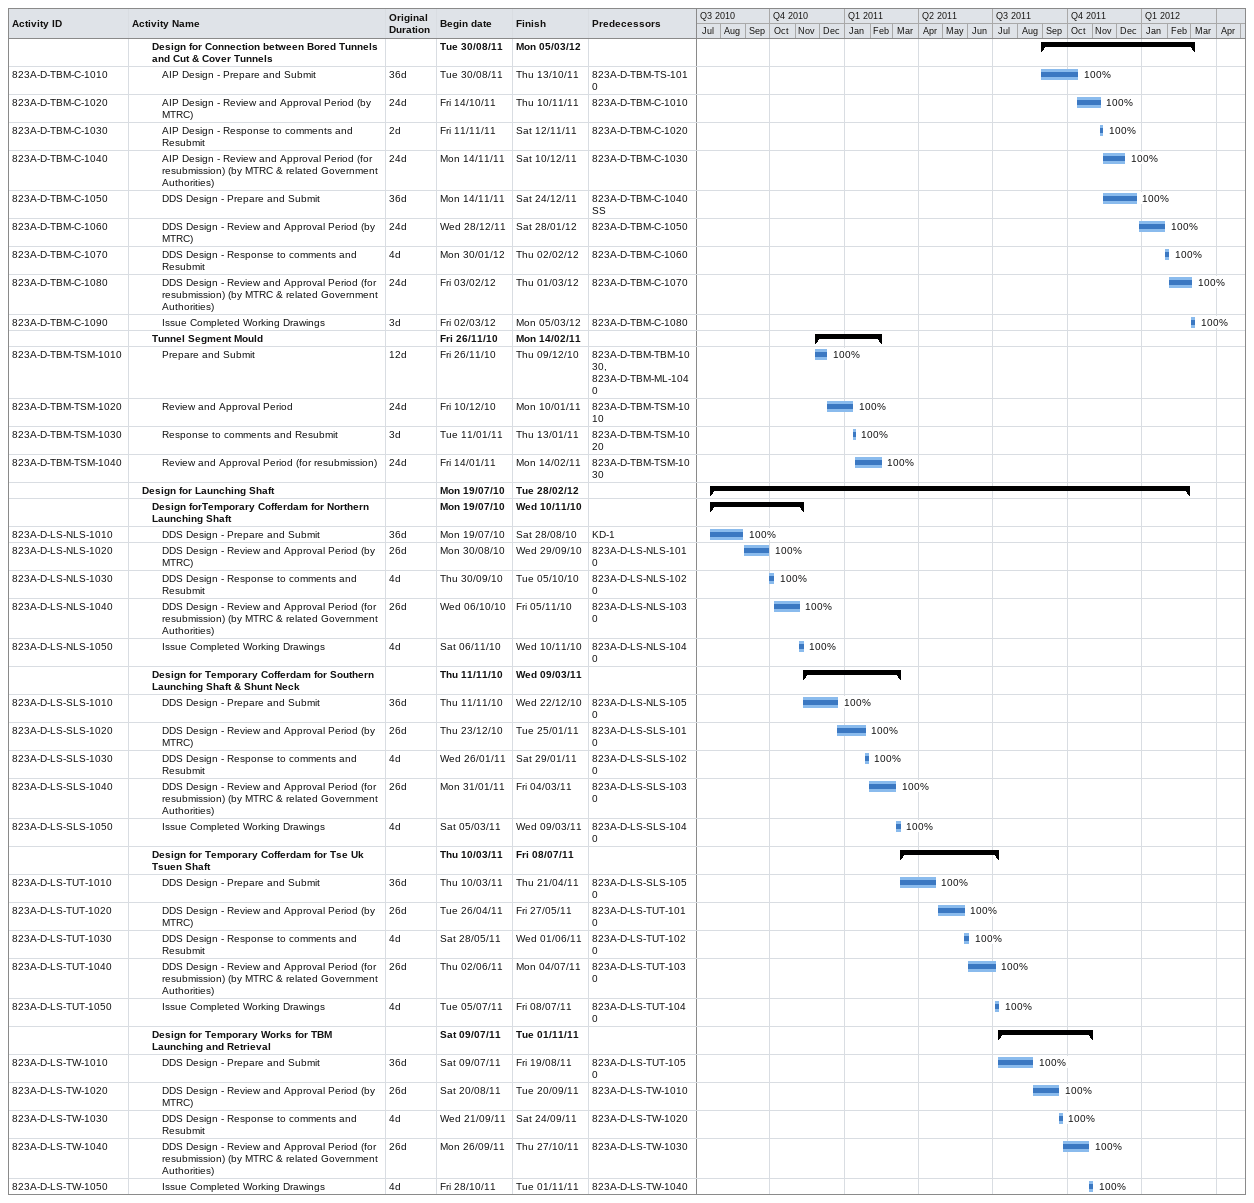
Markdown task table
| ID | Level | Task | Original duration | Start | Finish | Predecessors | % complete |
|---|---|---|---|---|---|---|---|
|  | 3 | **Design for Connection between Bored Tunnels and Cut & Cover Tunnels** |  | 2011-08-30 | 2012-03-05 |  |  |
| 823A-D-TBM-C-1010 | 4 | AIP Design - Prepare and Submit | 36d | 2011-08-30 | 2011-10-13 | 823A-D-TBM-TS-1010 | 100 |
| 823A-D-TBM-C-1020 | 4 | AIP Design - Review and Approval Period (by MTRC) | 24d | 2011-10-14 | 2011-11-10 | 823A-D-TBM-C-1010 | 100 |
| 823A-D-TBM-C-1030 | 4 | AIP Design - Response to comments and Resubmit | 2d | 2011-11-11 | 2011-11-12 | 823A-D-TBM-C-1020 | 100 |
| 823A-D-TBM-C-1040 | 4 | AIP Design - Review and Approval Period (for resubmission) (by MTRC & related Government Authorities) | 24d | 2011-11-14 | 2011-12-10 | 823A-D-TBM-C-1030 | 100 |
| 823A-D-TBM-C-1050 | 4 | DDS Design - Prepare and Submit | 36d | 2011-11-14 | 2011-12-24 | 823A-D-TBM-C-1040SS | 100 |
| 823A-D-TBM-C-1060 | 4 | DDS Design - Review and Approval Period (by MTRC) | 24d | 2011-12-28 | 2012-01-28 | 823A-D-TBM-C-1050 | 100 |
| 823A-D-TBM-C-1070 | 4 | DDS Design - Response to comments and Resubmit | 4d | 2012-01-30 | 2012-02-02 | 823A-D-TBM-C-1060 | 100 |
| 823A-D-TBM-C-1080 | 4 | DDS Design - Review and Approval Period (for resubmission) (by MTRC & related Government Authorities) | 24d | 2012-02-03 | 2012-03-01 | 823A-D-TBM-C-1070 | 100 |
| 823A-D-TBM-C-1090 | 4 | Issue Completed Working Drawings | 3d | 2012-03-02 | 2012-03-05 | 823A-D-TBM-C-1080 | 100 |
|  | 3 | **Tunnel Segment Mould** |  | 2010-11-26 | 2011-02-14 |  |  |
| 823A-D-TBM-TSM-1010 | 4 | Prepare and Submit | 12d | 2010-11-26 | 2010-12-09 | 823A-D-TBM-TBM-1030, 823A-D-TBM-ML-1040 | 100 |
| 823A-D-TBM-TSM-1020 | 4 | Review and Approval Period | 24d | 2010-12-10 | 2011-01-10 | 823A-D-TBM-TSM-1010 | 100 |
| 823A-D-TBM-TSM-1030 | 4 | Response to comments and Resubmit | 3d | 2011-01-11 | 2011-01-13 | 823A-D-TBM-TSM-1020 | 100 |
| 823A-D-TBM-TSM-1040 | 4 | Review and Approval Period (for resubmission) | 24d | 2011-01-14 | 2011-02-14 | 823A-D-TBM-TSM-1030 | 100 |
|  | 2 | **Design for Launching Shaft** |  | 2010-07-19 | 2012-02-28 |  |  |
|  | 3 | **Design forTemporary Cofferdam for Northern Launching Shaft** |  | 2010-07-19 | 2010-11-10 |  |  |
| 823A-D-LS-NLS-1010 | 4 | DDS Design - Prepare and Submit | 36d | 2010-07-19 | 2010-08-28 | KD-1 | 100 |
| 823A-D-LS-NLS-1020 | 4 | DDS Design - Review and Approval Period (by MTRC) | 26d | 2010-08-30 | 2010-09-29 | 823A-D-LS-NLS-1010 | 100 |
| 823A-D-LS-NLS-1030 | 4 | DDS Design - Response to comments and Resubmit | 4d | 2010-09-30 | 2010-10-05 | 823A-D-LS-NLS-1020 | 100 |
| 823A-D-LS-NLS-1040 | 4 | DDS Design - Review and Approval Period (for resubmission) (by MTRC & related Government Authorities) | 26d | 2010-10-06 | 2010-11-05 | 823A-D-LS-NLS-1030 | 100 |
| 823A-D-LS-NLS-1050 | 4 | Issue Completed Working Drawings | 4d | 2010-11-06 | 2010-11-10 | 823A-D-LS-NLS-1040 | 100 |
|  | 3 | **Design for Temporary Cofferdam for Southern Launching Shaft & Shunt Neck** |  | 2010-11-11 | 2011-03-09 |  |  |
| 823A-D-LS-SLS-1010 | 4 | DDS Design - Prepare and Submit | 36d | 2010-11-11 | 2010-12-22 | 823A-D-LS-NLS-1050 | 100 |
| 823A-D-LS-SLS-1020 | 4 | DDS Design - Review and Approval Period (by MTRC) | 26d | 2010-12-23 | 2011-01-25 | 823A-D-LS-SLS-1010 | 100 |
| 823A-D-LS-SLS-1030 | 4 | DDS Design - Response to comments and Resubmit | 4d | 2011-01-26 | 2011-01-29 | 823A-D-LS-SLS-1020 | 100 |
| 823A-D-LS-SLS-1040 | 4 | DDS Design - Review and Approval Period (for resubmission) (by MTRC & related Government Authorities) | 26d | 2011-01-31 | 2011-03-04 | 823A-D-LS-SLS-1030 | 100 |
| 823A-D-LS-SLS-1050 | 4 | Issue Completed Working Drawings | 4d | 2011-03-05 | 2011-03-09 | 823A-D-LS-SLS-1040 | 100 |
|  | 3 | **Design for Temporary Cofferdam for Tse Uk Tsuen Shaft** |  | 2011-03-10 | 2011-07-08 |  |  |
| 823A-D-LS-TUT-1010 | 4 | DDS Design - Prepare and Submit | 36d | 2011-03-10 | 2011-04-21 | 823A-D-LS-SLS-1050 | 100 |
| 823A-D-LS-TUT-1020 | 4 | DDS Design - Review and Approval Period (by MTRC) | 26d | 2011-04-26 | 2011-05-27 | 823A-D-LS-TUT-1010 | 100 |
| 823A-D-LS-TUT-1030 | 4 | DDS Design - Response to comments and Resubmit | 4d | 2011-05-28 | 2011-06-01 | 823A-D-LS-TUT-1020 | 100 |
| 823A-D-LS-TUT-1040 | 4 | DDS Design - Review and Approval Period (for resubmission) (by MTRC & related Government Authorities) | 26d | 2011-06-02 | 2011-07-04 | 823A-D-LS-TUT-1030 | 100 |
| 823A-D-LS-TUT-1050 | 4 | Issue Completed Working Drawings | 4d | 2011-07-05 | 2011-07-08 | 823A-D-LS-TUT-1040 | 100 |
|  | 3 | **Design for Temporary Works for TBM Launching and Retrieval** |  | 2011-07-09 | 2011-11-01 |  |  |
| 823A-D-LS-TW-1010 | 4 | DDS Design - Prepare and Submit | 36d | 2011-07-09 | 2011-08-19 | 823A-D-LS-TUT-1050 | 100 |
| 823A-D-LS-TW-1020 | 4 | DDS Design - Review and Approval Period (by MTRC) | 26d | 2011-08-20 | 2011-09-20 | 823A-D-LS-TW-1010 | 100 |
| 823A-D-LS-TW-1030 | 4 | DDS Design - Response to comments and Resubmit | 4d | 2011-09-21 | 2011-09-24 | 823A-D-LS-TW-1020 | 100 |
| 823A-D-LS-TW-1040 | 4 | DDS Design - Review and Approval Period (for resubmission) (by MTRC & related Government Authorities) | 26d | 2011-09-26 | 2011-10-27 | 823A-D-LS-TW-1030 | 100 |
| 823A-D-LS-TW-1050 | 4 | Issue Completed Working Drawings | 4d | 2011-10-28 | 2011-11-01 | 823A-D-LS-TW-1040 | 100 |
